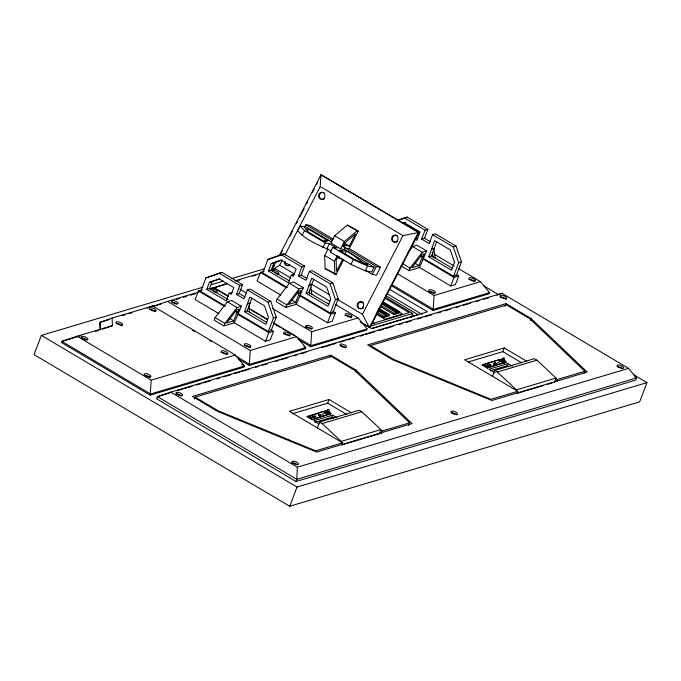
<?xml version="1.0" encoding="UTF-8"?>
<svg xmlns="http://www.w3.org/2000/svg" width="681" height="681" viewBox="0 0 681 681"><rect width="100%" height="100%" fill="white"/><g stroke="black" fill="none" stroke-linecap="round" stroke-linejoin="round"><path stroke-width="1.02" d="M77.098 336.21L151.199 380.16L150.195 395.159L61.469 342.534L61.903 341.394L77.098 336.21L112.493 325.654L112.042 318.07L152.612 305.965L235.371 355.048L244.436 366.02L244.002 367.161L150.195 395.159M161.38 303.862L152.34 306.561L167.56 301.368L250.302 350.443L249.297 365.45L238.376 358.972M170.718 392.12L297.342 467.217L296.839 479.313L296.022 481.484L156.621 398.802L157.447 396.64L170.718 392.12L501.957 293.273L628.589 368.378L636.505 377.964L635.679 380.126L296.022 481.484M272.587 308.561L311.685 331.749L310.672 346.757L297.938 339.198M397.738 273.907L434.112 295.486L433.107 310.485L391.234 285.654M285.016 254.915L320.223 186.568L320.989 174.736L418.909 232.596L369.962 327.612L360.317 322.122M319.219 414.942L319.976 414.814L320.07 415.759M319.721 414.448C316.367 415.87 321.168 413.171 320.308 415.819M493.665 363.943L494.917 362.913L495.606 363.909L494.781 364.675L494.014 363.271L493.504 364.097M493.827 363.577L494.551 363.79L494.432 364.675M495.402 364.003L495.053 363.186L494.415 363.407M203.074 287.135L41.345 335.392L34.05 354.605L289.748 506.264L639.655 401.85L646.95 382.637L633.253 374.516M202.138 289.8L198.392 290.915L195.124 299.521L218.89 313.618M242.615 284.624L239.823 285.458L236.435 294.371L239.227 293.537L242.615 284.624L221.946 272.366L205.892 277.976L200.767 291.477L225.402 306.092M206.76 289.323L209.382 282.411L219.129 278.904L233.821 287.62L231.242 294.422L229.199 293.213L226.279 300.9L206.76 289.323L209.552 288.489L228.186 299.538M209.552 288.489L212.174 281.576L219.972 278.767M215.119 317.61L214.149 320.155L223.887 325.935L234.273 322.837L241.406 306.263L231.668 300.491L227.318 301.785L215.119 317.61L224.858 323.381L223.887 325.935M194.485 398.972L195.183 397.125L331.366 356.486L354.503 370.209L409.63 422.816L408.583 425.582M233.753 320.862L237.022 312.256L237.967 311.975L239.057 309.097L236.809 309.761L226.611 322.99L233.753 320.862L229.327 318.231M238.18 313.677L268.297 331.536L271.089 330.702L276.222 317.201L270.8 301.342L250.14 289.093L247.348 289.927L243.96 298.84L236.435 294.371M247.382 303.998L249.799 297.095L264.492 305.803L268.476 317.457L265.845 324.369L244.462 311.685L247.382 303.998L250.174 303.164L247.254 310.851L244.462 311.685M264.126 271.302L260.38 272.417L257.112 281.023L280.887 295.12M247.212 303.905L250.004 303.071L251.851 298.201M304.603 266.126L301.811 266.961L298.423 275.873L301.215 275.039L304.603 266.126L283.934 253.868L267.888 259.478L262.755 272.979L287.399 287.595M268.416 270.944L271.183 263.666L281.117 260.082L296.15 269.004L293.366 276.324L291.323 275.115L288.404 282.802L268.416 270.944L275.32 268.842L290.778 278.01M281.925 259.972L273.966 262.832L271.208 270.11L289.382 280.887M277.107 299.112L276.137 301.657L285.875 307.437L296.269 304.339L303.394 287.765L293.656 281.994L289.314 283.287L277.107 299.112L286.846 304.884L285.875 307.437M268.297 331.536L273.43 318.036L268.008 302.177L247.348 289.927M265.522 341.275L268.791 332.668L273.464 331.272L270.195 339.879L265.522 341.275L233.523 322.292M295.741 302.364L299.01 293.758L299.955 293.477L301.053 290.6L298.797 291.264L288.599 304.492L295.741 302.364L291.315 299.734M300.176 295.179L330.294 313.039L333.086 312.204L338.21 298.704L332.796 282.845L312.128 270.595L309.336 271.43L305.956 280.342L298.423 275.873M309.038 285.62L311.651 278.197L326.676 287.11L330.745 298.993L327.978 306.271L306.118 293.307L309.038 285.62L311.83 284.786L308.91 292.472L306.118 293.307M308.868 285.526L311.66 284.692L313.745 279.193M330.294 313.039L335.418 299.538L330.004 283.679L309.336 271.43M327.51 322.768L330.779 314.171L335.452 312.775L332.183 321.381L327.51 322.768L295.511 303.794M307.097 416.687L323.407 411.409L328.412 414.38L312.102 419.658L307.097 416.687L313.149 414.882M330.106 357.023L330.804 355.176L355.942 370.081L412.014 423.591L316.631 452.048L217.562 411.375L192.425 396.47L330.804 355.176M312.102 419.658L328.412 414.38M323.407 411.409L315.167 414.278M317.355 427.881L319.568 422.041L359.185 410.217L361.756 411.741L380.875 429.592L379.274 433.806L367.085 437.44M327.706 411.613L326.037 410.626L323.85 411.682L328.855 414.652L331.043 413.588L329.374 412.601M292.081 413.784L327.638 403.178L329.034 399.492L351.566 412.848M325.867 411.086L326.037 410.626M289.748 506.264L297.044 487.051L646.95 382.637M328.855 414.652L331.043 413.588M314.98 422.356L331.877 417.308L332.694 415.155L337.086 417.768M335.333 304.433L358.061 317.916L367.136 328.906L366.71 330.038L310.672 346.757M355.244 371.928L355.942 370.081M383.624 317.559L384.093 316.333L389.498 314.716L389.038 315.95L383.624 317.559L377.248 313.779M411.911 246.786L414.099 241.023M341.062 441.935L341.258 441.407L380.875 429.592M341.862 444.676L342.569 442.829L289.425 411.315L329.034 399.492M409.128 270.655L410.09 268.11L422.297 252.285L426.638 250.991L419.513 267.556L409.128 270.655L401.16 265.93M421.667 239.099L425.055 230.187L427.847 229.352L424.459 238.265L421.667 239.099L429.2 243.56L432.588 234.647L435.38 233.813L456.04 246.071L461.454 261.921L456.33 275.43L453.537 276.265L423.42 258.397M393.865 314.588L394.333 313.354L399.738 311.745L399.27 312.971L393.865 314.588L380.194 306.476M418.994 265.581L422.263 256.975L423.199 256.694L424.297 253.817L422.05 254.49L411.843 267.718L418.994 265.581L414.567 262.96M431.643 249.076L434.64 240.657L450.294 249.944L454.516 262.279L451.486 270.255L428.724 256.754L431.643 249.076L434.435 248.242L431.516 255.928L428.724 256.754M431.482 248.974L434.274 248.139L436.725 241.67M411.256 317.406L412.746 313.473L385.489 297.299M381.13 433.78L382.177 431.013L409.63 422.816M453.537 276.265L458.671 262.755L453.248 246.905L432.588 234.647M450.754 285.994L454.023 277.388L458.705 275.992L455.436 284.598L450.754 285.994L418.755 267.02M458.671 268.697L480.488 281.645L489.562 292.634L489.137 293.766L433.107 310.485M482.471 364.693L487.477 367.655L503.617 362.845L487.298 368.123L482.293 365.152L482.471 364.693L498.611 359.874L504.051 363.118L506.247 362.062L504.578 361.066M504.953 306.407L506 303.641L531.137 318.546L587.209 372.056L491.835 400.513L392.767 359.84L367.629 344.935L506 303.641M487.298 368.123L487.477 367.655M498.611 359.874L482.293 365.152M492.55 376.346L494.772 370.507L534.389 358.683L536.951 360.206L556.071 378.057L554.47 382.271M499.045 360.147L501.242 359.091C501.31 359.474 505.625 362.062 504.391 360.24M468.298 361.951L502.833 351.643L504.238 347.957L526.762 361.313M504.051 363.118L506.247 362.062M490.175 370.822L507.081 365.774L507.898 363.62L512.291 366.233M530.439 320.393L531.137 318.546M516.258 390.4L516.453 389.873L556.071 378.057M517.066 393.141L517.764 391.294L464.621 359.781L504.238 347.957M556.683 381.317L557.381 379.479L584.834 371.281L529.699 318.674L506.57 304.952L370.379 345.59L393.541 359.33L490.916 399.304L517.764 391.294M584.136 373.128L584.834 371.281M320.223 415.393C319.798 416.397 318.393 413.98 318.538 415.785M494.236 363.296L494.917 362.913M272.579 269.855L272.034 269.761L276.409 261.266M279.329 255.596L320.989 174.736L418.909 232.596M279.848 255.741L282.274 251.042M290.029 235.984L292.447 231.285M296.329 223.76L297.299 221.878M299.717 217.171L304.084 208.701M306.501 204.002L307.471 202.121M312.324 192.714L314.256 188.952M316.682 184.245L317.652 182.363M320.079 177.656L321.526 174.838M272.034 269.761L279.712 265.215L282.121 260.534M331.843 242.164L306.578 227.182L300.125 226.015L297.682 230.748C306.501 240.768 319.67 245.279 331.204 250.906M304.611 227.377L305.973 224.739L310.085 225.488L333.247 239.218M302.092 235.388L304.535 230.655L300.125 226.015M307.301 231.591L308.519 229.225L328.268 240.938L324.599 240.274L326.642 241.483L323.262 240.87L308.399 232.059L305.131 228.612L308.519 229.225M322.76 247.646L325.203 242.913L329.459 243.687L336.993 248.156L332.728 247.382L330.294 252.115L350.953 264.364L365.22 270.8L371.673 271.974L374.116 267.241L344.288 249.544L340.611 248.88L330.872 243.1L334.669 235.737L347.336 225.088L358.3 231.08L349.225 248.693L345.105 247.944L344.288 249.544M327.025 248.42L329.459 243.687M343.735 259.657L336.091 274.494L325.135 268.493L324.667 255.46L327.987 249.008M340.611 248.88L344.407 241.508L357.074 230.859L358.3 231.08M334.873 274.273L334.405 261.232L337.257 255.707M338.099 256.507L336.133 260.321L336.525 271.217L342.764 259.103M341.564 252.396C346.655 245.322 361.917 265.147 367.842 264.407L364.454 263.794L353.856 259.018L339.002 250.208L342.381 250.821M344.39 246.905L345.207 245.305L349.327 246.054L355.567 233.941L344.978 242.845L343.011 246.658L344.39 246.905L342.62 245.858M339.478 256.754L338.653 258.354L341.734 258.916M341.734 252.498L342.552 250.923M344.595 254.745L346.22 251.587M350.953 264.364L353.388 259.631L332.728 247.382M365.22 270.8L367.663 266.067L374.116 267.241M372.286 274.417L376.372 266.492L380.483 267.233L376.397 275.167L372.286 274.417L366.055 270.723M362.445 314.29L402.965 235.635L418.372 232.502L369.417 327.518L362.445 314.29L336.993 299.189M489.026 366.072L487.443 365.348L488.183 366.037M502.842 360.062L503.642 359.943M502.927 361.066L503.94 361.313M224.858 323.381L237.056 307.557L241.406 306.263M286.846 304.884L299.053 289.059L303.394 287.765M408.064 252.336L412.558 246.513L416.9 245.211L426.638 250.991M318.495 414.916L319.542 414.414M318.546 415.206L319.9 414.525M318.989 415.044L319.849 414.72M319.244 415.206L320.07 414.652M319.346 415.325L320.215 414.823M319.432 415.47L320.317 415.027M319.483 415.623L320.385 415.24M319.474 415.929L320.41 415.444M320.828 415.359L324.284 413.503M493.58 363.518L494.738 362.879M493.742 363.671L495.096 362.99M494.321 363.569L495.266 363.118M494.449 363.671L495.172 363.279M494.551 363.79L495.41 363.288M494.627 363.935L495.521 363.492M494.678 364.088L495.41 363.705M494.695 364.25L495.589 363.705M494.883 364.301L495.606 363.909M494.857 364.505L495.581 364.114M496.023 363.824L499.479 361.969M312.238 416.883L313.864 417.53L312.988 417.572M315.49 417.13L314.247 416.287M486.958 366.71C482.65 363.313 490.533 367.297 485.808 365.867M147.053 308.263L152.612 305.965M210.225 289.067L213.936 287.535L228.484 296.158M272.536 269.991L275.32 268.842M497.104 295.282L501.957 293.273M221.946 272.366L205.892 277.976M283.934 253.868L267.888 259.478M397.755 220.312L407.178 217.094L427.847 229.352M398.657 220.159L407.178 217.094M402.497 223.377L404.369 222.704L420.032 231.991L416.874 240.316L414.831 239.099L417.623 238.265M402.471 223.555L405.289 222.542M112.042 318.07L100.15 322.258L99.715 323.407L100.107 330.038M102.576 329.144L112.493 325.654M227.377 295.963L213.723 287.867L227.045 283.33M271.183 263.666L273.966 262.832M209.382 282.411L212.174 281.576M211.212 284.709L223.419 281.066M231.557 278.631L264.1 268.918M272.238 266.492L274.273 265.888M234.996 280.87L260.202 273.353M167.56 301.368L198.818 292.047M209.91 288.735L213.936 287.535M213.723 287.867L226.773 283.968M236.818 280.972L239.823 280.07M252.881 276.18L255.894 275.277M176.439 299.368L179.452 298.465M183.47 297.274L186.475 296.371M190.493 295.171L195.515 293.673M109.164 319.568L100.15 322.258L100.541 328.897M122.197 315.678L125.202 314.784M129.211 313.592L132.216 312.69M80.23 335.92L61.903 341.394L150.629 394.018L244.436 366.02L241.704 364.403M95.502 331.366L98.558 330.447M229.199 293.213L231.991 292.379M291.323 275.115L294.115 274.281M268.008 302.177L270.8 301.342M330.004 283.679L332.796 282.845M453.248 246.905L456.04 246.071M273.43 318.036L276.222 317.201M335.418 299.538L338.21 298.704M458.671 262.755L461.454 261.921M311.685 331.749L358.061 317.916M434.112 295.486L480.488 281.645M250.302 350.443L296.678 336.61L305.752 347.599L305.326 348.732L249.297 365.45M151.199 380.16L235.371 355.048M371.256 323.926L409.17 312.613L384.569 298.023M370.055 326.208L412.746 313.473M367.136 328.906L311.106 345.625L295.631 336.448M489.562 292.634L433.533 309.353L391.669 284.522M372.141 328.531L418.219 314.775L385.42 295.324M171.723 392.375L157.447 396.64L296.839 479.313L636.505 377.964L634.683 376.882M177.835 390.553L182.934 389.03M184.977 388.425L192.11 386.289M196.188 385.071L201.287 383.556M203.33 382.943L210.463 380.815M216.584 378.994L219.64 378.074M223.717 376.857L230.859 374.729M234.936 373.511L240.035 371.996M242.07 371.383L249.212 369.255M255.324 367.425L258.388 366.514M262.466 365.297L267.565 363.782M275.72 361.347L278.776 360.428M280.819 359.823L287.952 357.695M294.073 355.865L297.129 354.954M301.206 353.737L306.305 352.213M321.602 347.65L335.878 343.394M339.955 342.177L345.054 340.653M347.089 340.049L354.231 337.912M360.351 336.091L363.407 335.18M365.442 334.567L374.618 331.834M378.704 330.617L383.795 329.093M385.838 328.48L392.971 326.352M399.092 324.531L402.148 323.62M406.234 322.402L411.324 320.879M417.444 319.048L422.543 317.533M424.586 316.92L431.72 314.792M437.84 312.971L440.896 312.051M444.974 310.834L450.073 309.319M456.193 307.489L459.249 306.578M463.327 305.36L470.469 303.232M476.581 301.402L479.645 300.491M483.723 299.274L488.822 297.75M332.694 415.155L313.805 420.798L319.074 423.922M507.898 363.62L489.009 369.264L495.155 372.907M319.568 422.041L322.139 423.565L361.756 411.741M494.772 370.507L497.334 372.03L536.951 360.206M342.569 442.829L315.72 450.839L218.346 410.864L195.183 397.125M341.692 445.016L365.05 438.045M517.9 393.184L525.017 391.056M527.043 390.451L543.302 385.599M547.362 384.39L552.436 382.875M297.342 467.217L628.589 368.378M502.833 360.811C501.548 361.339 505.225 362.539 504.238 361.296M489.298 364.769L490.814 365.382M327.85 412.354C325.867 412.856 330.949 414.074 328.608 412.575M325.135 268.493L336.091 274.494M486.634 366.727L485.8 366.438M328.702 411.554C325.552 411.171 331.264 413.529 328.957 411.656M314.962 417.104L314.341 416.857M328.106 413.035L328.863 413.12L328.625 412.763M353.388 259.631L367.663 266.067M318.989 414.831L319.678 415.836M311.515 417.7L310.315 417.742M404.386 217.929L425.055 230.187M424.459 238.265L430.315 241.738M320.223 186.568L402.965 235.635M434.12 254.141L454.116 266.007M483.484 285.688L498.092 294.354M431.516 255.928L452.456 268.34M412.558 246.513L422.297 252.285M456.023 274.409L458.705 275.992M420.543 255.12L423.199 256.694M420.492 255.928L422.263 256.975M422.884 258.925L454.023 277.388M347.336 225.088L357.074 230.859M402.122 263.385L410.09 268.11M334.669 235.737L344.407 241.508M344.016 242.904L349.327 246.054M343.437 244.258L345.207 245.305M349.225 248.693L380.483 267.233M305.973 224.739L332.694 240.589M345.105 247.944L376.372 266.492M555.875 378.585L557.381 379.479M304.535 230.655L325.203 242.913M502.833 351.643L521.757 362.862M389.277 289.127L427.506 311.796L371.477 328.514L363.279 323.662M324.667 255.46L334.405 261.232M499.224 359.687L504.229 362.658M387.472 293.894L422.058 314.401M501.769 362.318L503.438 363.305M507.081 365.774L508.835 366.821M383.343 302.015L399.738 311.745M384.041 303.028L385.804 304.075M387.566 305.114L389.328 306.161M391.975 307.735L393.746 308.782M395.508 309.829L397.27 310.876M399.04 311.924L402.565 314.018L384.961 319.27L376.142 314.035M382.339 302.645L397.312 311.532L396.036 311.915L381.939 303.547M382.756 304.398L395.967 312.238M380.662 305.25L394.333 313.354M378.568 308.229L389.498 314.716M378.27 309.276L387.08 314.503L385.795 314.886L377.861 310.187M378.679 311.03L385.727 315.209M281.142 254.703L301.811 266.961M376.797 312.009L384.093 316.333M301.215 275.039L307.071 278.512M279.712 265.215L294.26 273.839M311.532 284.088L329.715 294.873M372.49 322.59L374.261 323.637M310.783 289.868L329.876 301.198M308.91 292.472L328.949 304.356M289.314 283.287L299.053 289.059M332.771 311.183L335.452 312.775M297.299 291.902L299.955 293.477M297.239 292.702L299.01 293.758M260.38 272.417L286.326 287.799M299.64 295.699L330.779 314.171M219.154 273.2L239.823 285.458M239.857 289.153L246.216 292.924M239.227 293.537L245.083 297.01M248.488 308.025L267.582 319.346M273.038 322.59L296.678 336.61M251.944 310.536L259.231 314.852M261.053 315.933L267.42 319.712M273.788 323.492L281.074 327.808M282.896 328.889L285.62 330.506M287.442 331.587L289.263 332.668M291.085 333.75L293.817 335.367M247.254 310.851L266.858 322.479M303.939 346.518L305.752 347.599L249.723 364.318L236.077 356.223M227.318 301.785L237.056 307.557M270.783 329.681L273.464 331.272M235.311 310.4L237.967 311.975M235.251 311.2L237.022 312.256M198.392 290.915L224.33 306.297M237.652 314.196L268.791 332.668M380.67 430.12L382.177 431.013M327.638 403.178L346.561 414.397M192.391 330.311L194.204 331.392M209.68 340.568L211.502 341.641M324.02 411.222L329.025 414.193M325.739 413.35L328.242 414.84M331.877 417.308L333.639 418.355M307.267 416.227L312.273 419.19M41.345 335.392L297.044 487.051M497.334 372.03L516.453 389.873M322.139 423.565L341.258 441.407M433.763 248.752L435.227 258.465M432.333 252.328L433.073 257.197M310.808 287.476L311.838 294.277M309.234 290.08L309.821 293.979M248.82 305.973L249.85 312.775M247.39 309.549L247.688 311.498M504.493 361.288A1.413 0.519 20.8 0 1 504.289 362.02A1.413 0.519 20.8 0 1 502.357 361.245A1.413 0.519 20.8 0 1 502.893 360.649M504.263 360.019A1.413 0.519 20.8 0 1 504.885 361.083A1.413 0.519 20.8 0 1 502.706 360.326A1.413 0.519 20.8 0 1 503.574 359.781M504.298 358.3A2.562 1.03 -59.3 0 1 504.263 359.193M503.608 357.925A2.562 1.03 -59.3 0 1 504.051 357.942M468.792 279.457A3.533 1.285 20.8 0 1 474.555 281.457M428.707 291.477A3.533 1.285 20.8 0 1 433.976 293.017M283.636 333.784A3.533 1.285 20.8 0 1 287.05 334.294A3.533 1.285 20.8 0 1 289.68 336.21M244.181 345.437A3.533 1.285 20.8 0 1 249.944 347.438M500.212 360.658A6.529 2.392 -54.3 0 0 501.233 359.772L502.272 358.759A2.826 1.039 -54.3 0 1 503.268 358.036M499.888 360.896A6.529 2.392 -54.3 0 1 499.25 361.288M344.799 315.609A3.533 1.285 20.8 0 1 348.161 315.763A3.533 1.285 20.8 0 1 351.226 317.848M305.352 327.272A3.533 1.285 20.8 0 1 308.272 327.289A3.533 1.285 20.8 0 1 311.489 329.076M272.264 271.421A3.533 1.285 20.8 0 1 274.852 270.655A3.533 1.285 20.8 0 1 278.793 272.987A3.533 1.285 20.8 0 1 276.197 273.762M274.213 272.34A3.533 1.285 20.8 0 1 277.865 274.247M210.718 289.791A3.533 1.285 20.8 0 1 213.306 289.016A3.533 1.285 20.8 0 1 217.239 291.349A3.533 1.285 20.8 0 1 214.651 292.123M171.97 302.211A3.533 1.285 20.8 0 1 176.668 303.845M212.668 290.71A3.533 1.285 20.8 0 1 216.32 292.609M329.289 412.822A1.413 0.519 20.8 0 1 328.991 413.554A1.413 0.519 20.8 0 1 327.059 412.66A1.413 0.519 20.8 0 1 328.029 412.243M329.374 411.724A1.413 0.519 20.8 0 1 329.442 412.635A1.413 0.519 20.8 0 1 327.365 411.682A1.413 0.519 20.8 0 1 328.727 411.418M221.104 352.443A3.533 1.285 20.8 0 1 226.867 354.443M144.142 375.401A3.533 1.285 20.8 0 1 149.905 377.41M149.42 309.523A3.533 1.285 20.8 0 1 155.183 311.523M115.94 323.509A3.533 1.285 20.8 0 1 119.354 324.02A3.533 1.285 20.8 0 1 121.984 325.944M81.175 338.082A3.533 1.285 20.8 0 1 86.938 340.083M500.05 297.078A3.533 1.285 20.8 0 1 503.463 297.588A3.533 1.285 20.8 0 1 506.094 299.504M616.977 366.684A3.533 1.285 20.8 0 1 622.74 368.693M175.902 394.044A3.533 1.285 20.8 0 1 181.665 396.044M291.766 462.91A3.533 1.285 20.8 0 1 297.529 464.91M340.389 345.71A3.533 1.285 20.8 0 1 345.582 347.795M451.426 412.78A3.533 1.285 20.8 0 1 456.619 414.874M329.102 409.834A2.562 1.03 -59.3 0 0 328.404 409.46L328.233 409.511A2.826 1.039 -54.3 0 0 327.884 409.664M329.136 410.226A2.562 1.03 -59.3 0 1 329.11 410.464M326.029 411.307A6.529 2.392 -54.3 0 1 324.522 412.541M324.207 412.737A6.529 2.392 -54.3 0 1 324.054 412.822M327.067 410.294A2.826 1.039 -54.3 0 1 327.587 409.86M289.842 264.551A3.533 3.201 -79.7 0 1 284.36 262.279M322.59 199.414A3.533 3.201 -79.7 0 1 319.483 195.106A3.533 3.201 -79.7 0 1 324.19 192.783M324.19 198.878A3.533 3.201 -79.7 0 1 323.415 199.261M289.212 265.667A3.533 3.201 -79.7 0 1 285.271 261.504M395.644 242.308A3.533 3.201 -79.7 0 1 392.537 238.001A3.533 3.201 -79.7 0 1 397.244 235.677M397.253 241.772A3.533 3.201 -79.7 0 1 396.478 242.155M360.326 308.834A3.533 3.201 -79.7 0 1 358.376 303.752A3.533 3.201 -79.7 0 1 363.424 302.824M363.424 307.803A3.533 3.201 -79.7 0 1 361.986 308.765M310.442 417.01L312.068 417.657L310.536 416.959M312.417 416.423L314.043 417.07L312.417 416.423M314.179 415.895L315.805 416.542L314.179 415.895M487.613 364.888L489.239 365.535L487.715 364.837M489.384 364.361L491.001 365.007L489.384 364.361M469.72 279.525A3.533 1.285 20.8 0 0 475.372 280.87A3.533 1.285 20.8 0 0 471.541 277.865A3.533 1.285 20.8 0 0 469.72 279.525M429.634 291.536A3.533 1.285 20.8 0 0 435.295 292.881A3.533 1.285 20.8 0 0 431.456 289.876A3.533 1.285 20.8 0 0 429.634 291.536M284.564 333.843A3.533 1.285 20.8 0 0 290.225 335.197A3.533 1.285 20.8 0 0 286.386 332.183A3.533 1.285 20.8 0 0 284.564 333.843M172.327 302.355A3.533 1.285 20.8 0 0 177.988 303.709A3.533 1.285 20.8 0 0 174.149 300.704A3.533 1.285 20.8 0 0 172.327 302.355M245.117 345.497A3.533 1.285 20.8 0 0 250.77 346.85A3.533 1.285 20.8 0 0 246.939 343.845A3.533 1.285 20.8 0 0 245.117 345.497M346.118 315.473A3.533 1.285 20.8 0 0 351.771 316.827A3.533 1.285 20.8 0 0 347.931 313.822A3.533 1.285 20.8 0 0 346.118 315.473M306.663 327.135A3.533 1.285 20.8 0 0 312.315 328.489A3.533 1.285 20.8 0 0 308.484 325.484A3.533 1.285 20.8 0 0 306.663 327.135M500.986 297.137A3.533 1.285 20.8 0 0 506.638 298.491A3.533 1.285 20.8 0 0 502.808 295.486A3.533 1.285 20.8 0 0 500.986 297.137M617.914 366.753A3.533 1.285 20.8 0 0 623.566 368.098A3.533 1.285 20.8 0 0 619.736 365.093A3.533 1.285 20.8 0 0 617.914 366.753M176.839 394.103A3.533 1.285 20.8 0 0 182.491 395.457A3.533 1.285 20.8 0 0 178.66 392.452A3.533 1.285 20.8 0 0 176.839 394.103M292.694 462.978A3.533 1.285 20.8 0 0 298.355 464.323A3.533 1.285 20.8 0 0 294.515 461.318A3.533 1.285 20.8 0 0 292.694 462.978M340.755 345.854A3.533 1.285 20.8 0 0 346.408 347.208A3.533 1.285 20.8 0 0 342.577 344.203A3.533 1.285 20.8 0 0 340.755 345.854M451.792 412.933A3.533 1.285 20.8 0 0 457.445 414.278A3.533 1.285 20.8 0 0 453.614 411.273A3.533 1.285 20.8 0 0 451.792 412.933M222.04 352.503A3.533 1.285 20.8 0 0 227.692 353.856A3.533 1.285 20.8 0 0 223.862 350.843A3.533 1.285 20.8 0 0 222.04 352.503M145.079 375.469A3.533 1.285 20.8 0 0 150.731 376.814A3.533 1.285 20.8 0 0 146.9 373.809A3.533 1.285 20.8 0 0 145.079 375.469M150.348 309.583A3.533 1.285 20.8 0 0 156.009 310.936A3.533 1.285 20.8 0 0 152.169 307.931A3.533 1.285 20.8 0 0 150.348 309.583M116.877 323.569A3.533 1.285 20.8 0 0 122.529 324.922A3.533 1.285 20.8 0 0 118.69 321.917A3.533 1.285 20.8 0 0 116.877 323.569M82.103 338.142A3.533 1.285 20.8 0 0 87.755 339.496A3.533 1.285 20.8 0 0 83.925 336.491A3.533 1.285 20.8 0 0 82.103 338.142M324.054 198.145A3.533 3.201 -79.7 0 0 322.607 192.314A3.533 3.201 -79.7 0 0 318.674 196.775A3.533 3.201 -79.7 0 0 324.054 198.145M397.108 241.04A3.533 3.201 -79.7 0 0 395.661 235.209A3.533 3.201 -79.7 0 0 391.737 239.678A3.533 3.201 -79.7 0 0 397.108 241.04M362.615 307.659A3.533 3.201 -79.7 0 0 361.177 301.828A3.533 3.201 -79.7 0 0 357.244 306.288A3.533 3.201 -79.7 0 0 362.615 307.659"/></g></svg>
